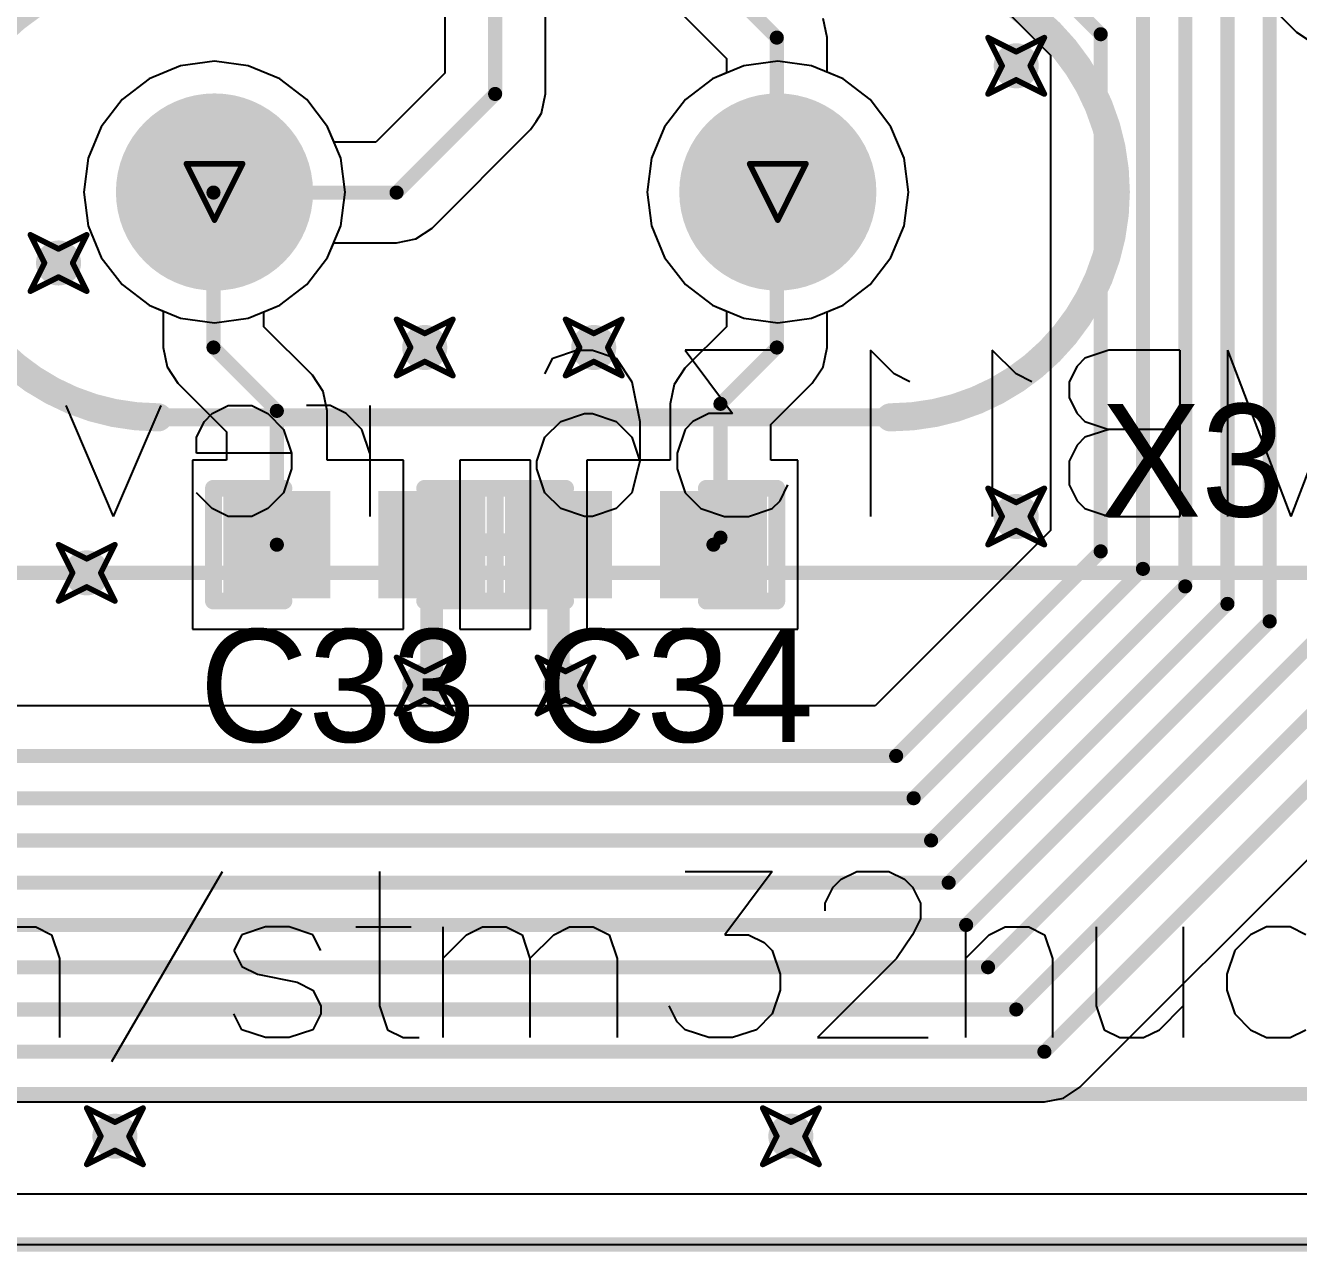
# Model space of a CAD drawing. Header units: millimetres. Extents: x 2.26 to 6.57, y 1.2 to 4.64.
# Drawn here: x 3.5165 to 3.9685, y 1.2022 to 1.6375 of the extents above; entities that cross this region are included whole.
import ezdxf

# ---------------------------------------------------------------- set-up
doc = ezdxf.new("R2010")
doc.units = ezdxf.units.MM
doc.header["$MEASUREMENT"] = 0
for name, color, linetype in [('BottomLayer', 5, 'Continuous'), ('BottomOverlay', 54, 'Continuous'), ('BottomSolder', 6, 'Continuous'), ('DrillDrawing', 1, 'Continuous'), ('KeepOutLayer', 6, 'Continuous'), ('Mechanical1', 6, 'Continuous'), ('MultiLayer', 9, 'Continuous'), ('PadHoleLayer', 156, 'Continuous'), ('TopLayer', 1, 'Continuous'), ('TopOverlay', 2, 'Continuous'), ('TopPaste', 8, 'Continuous'), ('TopSolder', 216, 'Continuous'), ('ViaHoleLayer', 16, 'Continuous')]:
    doc.layers.add(name, color=color, linetype=linetype)

# ---------------------------------------------------------------- blocks, each defined once
blk = doc.blocks.new('0603C_77')
at = {"layer": 'TopLayer'}
for points in [[(-0.0125, 0.015), (-0.0425, 0.015), (-0.0125, -0.015), (-0.0425, -0.015)], [(0.0425, 0.015), (0.0125, 0.015), (0.0425, -0.015), (0.0125, -0.015)]]:
    blk.add_solid(points, dxfattribs=at)
at = {"layer": 'TopOverlay', "const_width": 0.006}
for points in [[(-0.025, 0.02), (-0.05, 0.02)], [(-0.05, 0.02), (-0.05, -0.02)], [(0.05, 0.02), (0.025, 0.02)], [(0.05, 0.02), (0.05, -0.02)], [(-0.025, -0.02), (-0.05, -0.02)], [(0.05, -0.02), (0.025, -0.02)]]:
    blk.add_lwpolyline(points, dxfattribs=at)
at = {"layer": 'TopOverlay', "const_width": 0.003}
for points in [[(-0.0515, 0.02, 1), (-0.0485, 0.02, 1)], [(-0.0515, 0.02, 1), (-0.0485, 0.02, 1)], [(-0.0265, 0.02, 1), (-0.0235, 0.02, 1)], [(0.0235, 0.02, 1), (0.0265, 0.02, 1)], [(0.0485, 0.02, 1), (0.0515, 0.02, 1)], [(0.0485, 0.02, 1), (0.0515, 0.02, 1)], [(-0.0515, -0.02, 1), (-0.0485, -0.02, 1)], [(-0.0515, -0.02, 1), (-0.0485, -0.02, 1)], [(-0.0265, -0.02, 1), (-0.0235, -0.02, 1)], [(0.0235, -0.02, 1), (0.0265, -0.02, 1)], [(0.0485, -0.02, 1), (0.0515, -0.02, 1)], [(0.0485, -0.02, 1), (0.0515, -0.02, 1)]]:
    blk.add_lwpolyline(points, format="xyb", close=True, dxfattribs=at)
at = {"layer": 'TopPaste'}
for points in [[(-0.0125, 0.015), (-0.0425, 0.015), (-0.0125, -0.015), (-0.0425, -0.015)], [(0.0425, 0.015), (0.0125, 0.015), (0.0425, -0.015), (0.0125, -0.015)]]:
    blk.add_solid(points, dxfattribs=at)
at = {"layer": 'TopSolder'}
for points in [[(-0.0085, 0.019), (-0.0465, 0.019), (-0.0085, -0.019), (-0.0465, -0.019)], [(0.0465, 0.019), (0.0085, 0.019), (0.0465, -0.019), (0.0085, -0.019)]]:
    blk.add_solid(points, dxfattribs=at)
blk = doc.blocks.new('0603C_78')
at = {"layer": 'TopLayer'}
for points in [[(-0.0125, 0.015), (-0.0425, 0.015), (-0.0125, -0.015), (-0.0425, -0.015)], [(0.0425, 0.015), (0.0125, 0.015), (0.0425, -0.015), (0.0125, -0.015)]]:
    blk.add_solid(points, dxfattribs=at)
at = {"layer": 'TopOverlay', "const_width": 0.006}
for points in [[(-0.05, 0.02), (-0.025, 0.02)], [(-0.05, -0.02), (-0.05, 0.02)], [(0.025, 0.02), (0.05, 0.02)], [(0.05, -0.02), (0.05, 0.02)], [(-0.05, -0.02), (-0.025, -0.02)], [(0.025, -0.02), (0.05, -0.02)]]:
    blk.add_lwpolyline(points, dxfattribs=at)
at = {"layer": 'TopOverlay', "const_width": 0.003}
for points in [[(-0.0515, 0.02, 1), (-0.0485, 0.02, 1)], [(-0.0515, 0.02, 1), (-0.0485, 0.02, 1)], [(-0.0265, 0.02, 1), (-0.0235, 0.02, 1)], [(0.0235, 0.02, 1), (0.0265, 0.02, 1)], [(0.0485, 0.02, 1), (0.0515, 0.02, 1)], [(0.0485, 0.02, 1), (0.0515, 0.02, 1)], [(-0.0515, -0.02, 1), (-0.0485, -0.02, 1)], [(-0.0515, -0.02, 1), (-0.0485, -0.02, 1)], [(-0.0265, -0.02, 1), (-0.0235, -0.02, 1)], [(0.0235, -0.02, 1), (0.0265, -0.02, 1)], [(0.0485, -0.02, 1), (0.0515, -0.02, 1)], [(0.0485, -0.02, 1), (0.0515, -0.02, 1)]]:
    blk.add_lwpolyline(points, format="xyb", close=True, dxfattribs=at)
at = {"layer": 'TopPaste'}
for points in [[(-0.0125, 0.015), (-0.0425, 0.015), (-0.0125, -0.015), (-0.0425, -0.015)], [(0.0425, 0.015), (0.0125, 0.015), (0.0425, -0.015), (0.0125, -0.015)]]:
    blk.add_solid(points, dxfattribs=at)
at = {"layer": 'TopSolder'}
for points in [[(-0.0085, 0.019), (-0.0465, 0.019), (-0.0085, -0.019), (-0.0465, -0.019)], [(0.0465, 0.019), (0.0085, 0.019), (0.0465, -0.019), (0.0085, -0.019)]]:
    blk.add_solid(points, dxfattribs=at)
blk = doc.blocks.new('XTAL1_116')
at = {"layer": 'BottomLayer', "const_width": 0.031}
for points in [[(-0.01586, -0.0002, 1), (0.01514, -0.0002, 1)], [(0.18414, -0.0002, 1), (0.21514, -0.0002, 1)]]:
    blk.add_lwpolyline(points, format="xyb", close=True, dxfattribs=at)
at = {"layer": 'BottomSolder', "const_width": 0.035}
for points in [[(-0.01786, -0.0002, 1), (0.01714, -0.0002, 1)], [(0.18214, -0.0002, 1), (0.21714, -0.0002, 1)]]:
    blk.add_lwpolyline(points, format="xyb", close=True, dxfattribs=at)
at = {"layer": 'MultiLayer', "const_width": 0.031}
for points in [[(-0.01586, -0.0002, 1), (0.01514, -0.0002, 1)], [(0.18414, -0.0002, 1), (0.21514, -0.0002, 1)]]:
    blk.add_lwpolyline(points, format="xyb", close=True, dxfattribs=at)
at = {"layer": 'PadHoleLayer', "const_width": 0.014}
for points in [[(-0.00736, -0.0002, 1), (0.00664, -0.0002, 1)], [(0.19264, -0.0002, 1), (0.20664, -0.0002, 1)]]:
    blk.add_lwpolyline(points, format="xyb", close=True, dxfattribs=at)
at = {"layer": 'TopLayer', "const_width": 0.031}
for points in [[(-0.01586, -0.0002, 1), (0.01514, -0.0002, 1)], [(0.18414, -0.0002, 1), (0.21514, -0.0002, 1)]]:
    blk.add_lwpolyline(points, format="xyb", close=True, dxfattribs=at)
at = {"layer": 'TopOverlay', "const_width": 0.01}
for points in [[(-0.04036, -0.0802, -1), (-0.04036, 0.0798)], [(0.21964, 0.0798, -1), (0.21964, -0.0802)]]:
    blk.add_lwpolyline(points, format="xyb", dxfattribs=at)
at = {"layer": 'TopOverlay'}
for points, const_width in [([(-0.04286, 0.0798, 1), (-0.03786, 0.0798, 1)], 0.005), ([(-0.04194, 0.0798, 1), (-0.03879, 0.0798, 1)], 0.00315), ([(0.21714, 0.0798, 1), (0.22214, 0.0798, 1)], 0.005), ([(0.21806, 0.0798, 1), (0.22121, 0.0798, 1)], 0.00315), ([(-0.04286, -0.0802, 1), (-0.03786, -0.0802, 1)], 0.005), ([(0.21714, -0.0802, 1), (0.22214, -0.0802, 1)], 0.005), ([(-0.04194, -0.0802, 1), (-0.03879, -0.0802, 1)], 0.00315), ([(0.21806, -0.0802, 1), (0.22121, -0.0802, 1)], 0.00315)]:
    blk.add_lwpolyline(points, format="xyb", close=True, dxfattribs=dict(at, const_width=const_width))
at = {"layer": 'TopOverlay', "const_width": 0.0063}
for points in [[(0.21964, 0.0798), (-0.04036, 0.0798)], [(0.21964, -0.0802), (-0.04036, -0.0802)]]:
    blk.add_lwpolyline(points, dxfattribs=at)
at = {"layer": 'TopSolder', "const_width": 0.035}
for points in [[(-0.01786, -0.0002, 1), (0.01714, -0.0002, 1)], [(0.18214, -0.0002, 1), (0.21714, -0.0002, 1)]]:
    blk.add_lwpolyline(points, format="xyb", close=True, dxfattribs=at)

msp = doc.modelspace()

# ---------------------------------------------------------------- linework, layer by layer
at = {"layer": 'BottomLayer'}
for p, q in [((3.92521, 1.67766), (3.96774, 1.63513)), ((3.96774, 1.63513), (3.97601, 1.6296)), ((3.57162, 1.62316), (3.56043, 1.61853)), ((3.58363, 1.62474), (3.57162, 1.62316)), ((3.59564, 1.62316), (3.58363, 1.62474)), ((3.60683, 1.61853), (3.59564, 1.62316)), ((3.77162, 1.62316), (3.76043, 1.61853)), ((3.78363, 1.62474), (3.77162, 1.62316)), ((3.79564, 1.62316), (3.78363, 1.62474)), ((3.80683, 1.61853), (3.79564, 1.62316)), ((3.56043, 1.61853), (3.55082, 1.61115)), ((3.61644, 1.61115), (3.60683, 1.61853)), ((3.76043, 1.61853), (3.75082, 1.61115)), ((3.81644, 1.61115), (3.80683, 1.61853)), ((3.55082, 1.61115), (3.54345, 1.60154)), ((3.62381, 1.60154), (3.61644, 1.61115)), ((3.75082, 1.61115), (3.74345, 1.60154)), ((3.82381, 1.60154), (3.81644, 1.61115)), ((3.54345, 1.60154), (3.53881, 1.59035)), ((3.62845, 1.59035), (3.62381, 1.60154)), ((3.74345, 1.60154), (3.73881, 1.59035)), ((3.82845, 1.59035), (3.82381, 1.60154)), ((3.53881, 1.59035), (3.53723, 1.57835)), ((3.63003, 1.57835), (3.62845, 1.59035)), ((3.73881, 1.59035), (3.73723, 1.57835)), ((3.83003, 1.57835), (3.82845, 1.59035)), ((3.53723, 1.57835), (3.53881, 1.56634)), ((3.62845, 1.56634), (3.63003, 1.57835)), ((3.73723, 1.57835), (3.73881, 1.56634)), ((3.82845, 1.56634), (3.83003, 1.57835)), ((3.53881, 1.56634), (3.54345, 1.55515)), ((3.62381, 1.55515), (3.62845, 1.56634)), ((3.73881, 1.56634), (3.74345, 1.55515)), ((3.82381, 1.55515), (3.82845, 1.56634)), ((3.54345, 1.55515), (3.55082, 1.54554)), ((3.61644, 1.54554), (3.62381, 1.55515)), ((3.74345, 1.55515), (3.75082, 1.54554)), ((3.81644, 1.54554), (3.82381, 1.55515)), ((3.55082, 1.54554), (3.56043, 1.53817)), ((3.60683, 1.53817), (3.61644, 1.54554)), ((3.75082, 1.54554), (3.76043, 1.53817)), ((3.80683, 1.53817), (3.81644, 1.54554)), ((3.56043, 1.53817), (3.57162, 1.53353)), ((3.59564, 1.53353), (3.60683, 1.53817)), ((3.76043, 1.53817), (3.77162, 1.53353)), ((3.79564, 1.53353), (3.80683, 1.53817)), ((3.57162, 1.53353), (3.58363, 1.53195)), ((3.58363, 1.53195), (3.59564, 1.53353)), ((3.77162, 1.53353), (3.78363, 1.53195)), ((3.78363, 1.53195), (3.79564, 1.53353)), ((4.1882, 1.22257), (3.0192, 1.22257))]:
    msp.add_line(p, q, dxfattribs=at)
at = {"layer": 'BottomLayer', "const_width": 0.008}
for points in [[(3.86427, 1.62315, 1), (3.87227, 1.62315, 1)], [(3.52427, 1.55315, 1), (3.53227, 1.55315, 1)], [(3.65427, 1.52315, 1), (3.66227, 1.52315, 1)], [(3.71427, 1.52315, 1), (3.72227, 1.52315, 1)], [(3.86427, 1.46315, 1), (3.87227, 1.46315, 1)], [(3.53427, 1.44315, 1), (3.54227, 1.44315, 1)], [(3.65427, 1.40315, 1), (3.66227, 1.40315, 1)], [(3.70427, 1.40315, 1), (3.71227, 1.40315, 1)], [(3.54427, 1.24315, 1), (3.55227, 1.24315, 1)], [(3.78427, 1.24315, 1), (3.79227, 1.24315, 1)]]:
    msp.add_lwpolyline(points, format="xyb", close=True, dxfattribs=at)
at = {"layer": 'BottomOverlay'}
for p, q in [((3.70093, 1.51376), (3.70374, 1.51938)), ((3.70374, 1.51938), (3.71217, 1.52219)), ((3.71217, 1.52219), (3.7178, 1.52219)), ((3.7178, 1.52219), (3.72623, 1.51938)), ((3.72623, 1.51938), (3.73185, 1.51095)), ((3.78162, 1.52219), (3.75069, 1.52219)), ((3.75069, 1.52219), (3.76756, 1.4997)), ((3.82492, 1.51376), (3.81648, 1.52219)), ((3.81648, 1.52219), (3.81648, 1.46315)), ((3.86821, 1.51376), (3.85978, 1.52219)), ((3.85978, 1.52219), (3.85978, 1.46315)), ((3.89268, 1.51938), (3.88986, 1.51657)), ((3.90111, 1.52219), (3.89268, 1.51938)), ((3.92641, 1.52219), (3.90111, 1.52219)), ((3.92641, 1.52219), (3.92641, 1.46315)), ((3.94328, 1.52219), (3.96578, 1.46315)), ((3.94328, 1.52219), (3.94328, 1.46315)), ((3.98827, 1.52219), (3.96578, 1.46315)), ((3.88986, 1.51657), (3.88705, 1.51095)), ((3.73185, 1.51095), (3.73467, 1.49689)), ((3.83054, 1.51095), (3.82492, 1.51376)), ((3.87384, 1.51095), (3.86821, 1.51376)), ((3.88705, 1.51095), (3.88705, 1.50532)), ((3.88705, 1.50532), (3.88986, 1.4997)), ((3.53083, 1.50251), (3.5477, 1.46315)), ((3.56457, 1.50251), (3.5477, 1.46315)), ((3.58284, 1.4997), (3.58847, 1.50251)), ((3.58847, 1.50251), (3.5969, 1.50251)), ((3.5969, 1.50251), (3.60252, 1.4997)), ((3.62473, 1.50251), (3.6163, 1.50251)), ((3.63036, 1.4997), (3.62473, 1.50251)), ((3.63879, 1.50251), (3.63879, 1.46315)), ((3.57722, 1.49127), (3.58003, 1.49689)), ((3.58003, 1.49689), (3.58284, 1.4997)), ((3.60252, 1.4997), (3.60815, 1.49408)), ((3.63598, 1.49408), (3.63036, 1.4997)), ((3.70093, 1.49127), (3.70655, 1.49689)), ((3.70655, 1.49689), (3.71499, 1.4997)), ((3.71499, 1.4997), (3.7178, 1.4997)), ((3.7178, 1.4997), (3.72623, 1.49689)), ((3.72623, 1.49689), (3.73185, 1.49127)), ((3.73467, 1.49689), (3.73467, 1.48283)), ((3.7535, 1.49689), (3.75069, 1.49408)), ((3.75913, 1.4997), (3.7535, 1.49689)), ((3.76756, 1.4997), (3.75913, 1.4997)), ((3.88986, 1.4997), (3.89268, 1.49689)), ((3.89268, 1.49689), (3.90111, 1.49408)), ((3.60815, 1.49408), (3.61096, 1.48564)), ((3.63879, 1.48564), (3.63598, 1.49408)), ((3.75069, 1.49408), (3.74788, 1.48564)), ((3.90111, 1.49408), (3.89268, 1.49127)), ((3.92641, 1.49408), (3.90111, 1.49408)), ((3.57722, 1.48564), (3.57722, 1.49127)), ((3.69812, 1.48283), (3.70093, 1.49127)), ((3.73185, 1.49127), (3.73467, 1.48283)), ((3.88986, 1.48845), (3.88705, 1.48283)), ((3.89268, 1.49127), (3.88986, 1.48845)), ((3.61096, 1.48564), (3.57722, 1.48564)), ((3.61096, 1.48564), (3.61096, 1.48002)), ((3.69812, 1.48002), (3.69812, 1.48283)), ((3.73467, 1.48283), (3.73185, 1.47158)), ((3.74788, 1.48564), (3.74788, 1.48002)), ((3.88705, 1.48283), (3.88705, 1.4744)), ((3.61096, 1.48002), (3.60815, 1.47158)), ((3.70093, 1.47158), (3.69812, 1.48002)), ((3.74788, 1.48002), (3.75069, 1.47158)), ((3.78443, 1.46877), (3.78724, 1.4744)), ((3.88705, 1.4744), (3.88986, 1.46877)), ((3.58284, 1.46596), (3.57722, 1.47158)), ((3.60815, 1.47158), (3.60252, 1.46596)), ((3.70655, 1.46596), (3.70093, 1.47158)), ((3.73185, 1.47158), (3.72623, 1.46596)), ((3.75069, 1.47158), (3.75632, 1.46596)), ((3.58847, 1.46315), (3.58284, 1.46596)), ((3.60252, 1.46596), (3.5969, 1.46315)), ((3.71499, 1.46315), (3.70655, 1.46596)), ((3.72623, 1.46596), (3.7178, 1.46315)), ((3.75632, 1.46596), (3.76475, 1.46315)), ((3.77318, 1.46315), (3.78162, 1.46596)), ((3.78162, 1.46596), (3.78443, 1.46877)), ((3.88986, 1.46877), (3.89268, 1.46596)), ((3.89268, 1.46596), (3.90111, 1.46315)), ((3.5969, 1.46315), (3.58847, 1.46315)), ((3.7178, 1.46315), (3.71499, 1.46315)), ((3.76475, 1.46315), (3.77318, 1.46315)), ((3.90111, 1.46315), (3.92641, 1.46315))]:
    msp.add_line(p, q, dxfattribs=at)
at = {"layer": 'BottomOverlay', "const_width": 0.005}
for points in [[(3.29827, 1.44315), (3.99827, 1.44315)], [(3.29827, 1.25815), (3.99827, 1.25815)]]:
    msp.add_lwpolyline(points, dxfattribs=at)
at = {"layer": 'DrillDrawing', "const_width": 0.002}
for points in [[(3.85827, 1.63315), (3.86827, 1.62815)], [(3.85827, 1.63315), (3.86327, 1.62315)], [(3.86827, 1.62815), (3.87827, 1.63315)], [(3.87327, 1.62315), (3.87827, 1.63315)], [(3.85827, 1.61315), (3.86327, 1.62315)], [(3.87327, 1.62315), (3.87827, 1.61315)], [(3.85827, 1.61315), (3.86827, 1.61815)], [(3.86827, 1.61815), (3.87827, 1.61315)], [(3.57363, 1.58835), (3.59363, 1.58835)], [(3.57363, 1.58835), (3.58363, 1.56835)], [(3.58363, 1.56835), (3.59363, 1.58835)], [(3.77363, 1.58835), (3.79363, 1.58835)], [(3.77363, 1.58835), (3.78363, 1.56835)], [(3.78363, 1.56835), (3.79363, 1.58835)], [(3.51827, 1.56315), (3.52827, 1.55815)], [(3.51827, 1.56315), (3.52327, 1.55315)], [(3.52827, 1.55815), (3.53827, 1.56315)], [(3.53327, 1.55315), (3.53827, 1.56315)], [(3.51827, 1.54315), (3.52327, 1.55315)], [(3.53327, 1.55315), (3.53827, 1.54315)], [(3.51827, 1.54315), (3.52827, 1.54815)], [(3.52827, 1.54815), (3.53827, 1.54315)], [(3.64827, 1.53315), (3.65827, 1.52815)], [(3.64827, 1.53315), (3.65327, 1.52315)], [(3.65827, 1.52815), (3.66827, 1.53315)], [(3.66327, 1.52315), (3.66827, 1.53315)], [(3.70827, 1.53315), (3.71827, 1.52815)], [(3.70827, 1.53315), (3.71327, 1.52315)], [(3.71827, 1.52815), (3.72827, 1.53315)], [(3.72327, 1.52315), (3.72827, 1.53315)], [(3.64827, 1.51315), (3.65327, 1.52315)], [(3.66327, 1.52315), (3.66827, 1.51315)], [(3.70827, 1.51315), (3.71327, 1.52315)], [(3.72327, 1.52315), (3.72827, 1.51315)], [(3.64827, 1.51315), (3.65827, 1.51815)], [(3.65827, 1.51815), (3.66827, 1.51315)], [(3.70827, 1.51315), (3.71827, 1.51815)], [(3.71827, 1.51815), (3.72827, 1.51315)], [(3.85827, 1.47315), (3.86827, 1.46815)], [(3.85827, 1.47315), (3.86327, 1.46315)], [(3.86827, 1.46815), (3.87827, 1.47315)], [(3.87327, 1.46315), (3.87827, 1.47315)], [(3.85827, 1.45315), (3.86327, 1.46315)], [(3.87327, 1.46315), (3.87827, 1.45315)], [(3.85827, 1.45315), (3.86827, 1.45815)], [(3.86827, 1.45815), (3.87827, 1.45315)], [(3.52827, 1.45315), (3.53827, 1.44815)], [(3.52827, 1.45315), (3.53327, 1.44315)], [(3.53827, 1.44815), (3.54827, 1.45315)], [(3.54327, 1.44315), (3.54827, 1.45315)], [(3.52827, 1.43315), (3.53327, 1.44315)], [(3.54327, 1.44315), (3.54827, 1.43315)], [(3.52827, 1.43315), (3.53827, 1.43815)], [(3.53827, 1.43815), (3.54827, 1.43315)], [(3.64827, 1.41315), (3.65827, 1.40815)], [(3.64827, 1.41315), (3.65327, 1.40315)], [(3.65827, 1.40815), (3.66827, 1.41315)], [(3.66327, 1.40315), (3.66827, 1.41315)], [(3.69827, 1.41315), (3.70827, 1.40815)], [(3.69827, 1.41315), (3.70327, 1.40315)], [(3.70827, 1.40815), (3.71827, 1.41315)], [(3.71327, 1.40315), (3.71827, 1.41315)], [(3.64827, 1.39315), (3.65327, 1.40315)], [(3.66327, 1.40315), (3.66827, 1.39315)], [(3.69827, 1.39315), (3.70327, 1.40315)], [(3.71327, 1.40315), (3.71827, 1.39315)], [(3.64827, 1.39315), (3.65827, 1.39815)], [(3.65827, 1.39815), (3.66827, 1.39315)], [(3.69827, 1.39315), (3.70827, 1.39815)], [(3.70827, 1.39815), (3.71827, 1.39315)], [(3.53827, 1.25315), (3.54827, 1.24815)], [(3.53827, 1.25315), (3.54327, 1.24315)], [(3.54827, 1.24815), (3.55827, 1.25315)], [(3.55327, 1.24315), (3.55827, 1.25315)], [(3.77827, 1.25315), (3.78827, 1.24815)], [(3.77827, 1.25315), (3.78327, 1.24315)], [(3.78827, 1.24815), (3.79827, 1.25315)], [(3.79327, 1.24315), (3.79827, 1.25315)], [(3.53827, 1.23315), (3.54327, 1.24315)], [(3.55327, 1.24315), (3.55827, 1.23315)], [(3.77827, 1.23315), (3.78327, 1.24315)], [(3.79327, 1.24315), (3.79827, 1.23315)], [(3.53827, 1.23315), (3.54827, 1.23815)], [(3.54827, 1.23815), (3.55827, 1.23315)], [(3.77827, 1.23315), (3.78827, 1.23815)], [(3.78827, 1.23815), (3.79827, 1.23315)]]:
    msp.add_lwpolyline(points, dxfattribs=at)
at = {"layer": 'DrillDrawing', "const_width": 0.001}
for points in [[(3.85777, 1.63315, 1), (3.85877, 1.63315, 1)], [(3.85777, 1.63315, 1), (3.85877, 1.63315, 1)], [(3.87777, 1.63315, 1), (3.87877, 1.63315, 1)], [(3.87777, 1.63315, 1), (3.87877, 1.63315, 1)], [(3.86777, 1.62815, 1), (3.86877, 1.62815, 1)], [(3.86777, 1.62815, 1), (3.86877, 1.62815, 1)], [(3.86277, 1.62315, 1), (3.86377, 1.62315, 1)], [(3.86277, 1.62315, 1), (3.86377, 1.62315, 1)], [(3.87277, 1.62315, 1), (3.87377, 1.62315, 1)], [(3.87277, 1.62315, 1), (3.87377, 1.62315, 1)], [(3.86777, 1.61815, 1), (3.86877, 1.61815, 1)], [(3.86777, 1.61815, 1), (3.86877, 1.61815, 1)], [(3.85777, 1.61315, 1), (3.85877, 1.61315, 1)], [(3.85777, 1.61315, 1), (3.85877, 1.61315, 1)], [(3.87777, 1.61315, 1), (3.87877, 1.61315, 1)], [(3.87777, 1.61315, 1), (3.87877, 1.61315, 1)], [(3.57313, 1.58835, 1), (3.57413, 1.58835, 1)], [(3.57313, 1.58835, 1), (3.57413, 1.58835, 1)], [(3.59313, 1.58835, 1), (3.59413, 1.58835, 1)], [(3.59313, 1.58835, 1), (3.59413, 1.58835, 1)], [(3.77313, 1.58835, 1), (3.77413, 1.58835, 1)], [(3.77313, 1.58835, 1), (3.77413, 1.58835, 1)], [(3.79313, 1.58835, 1), (3.79413, 1.58835, 1)], [(3.79313, 1.58835, 1), (3.79413, 1.58835, 1)], [(3.58313, 1.56835, 1), (3.58413, 1.56835, 1)], [(3.58313, 1.56835, 1), (3.58413, 1.56835, 1)], [(3.78313, 1.56835, 1), (3.78413, 1.56835, 1)], [(3.78313, 1.56835, 1), (3.78413, 1.56835, 1)], [(3.51777, 1.56315, 1), (3.51877, 1.56315, 1)], [(3.51777, 1.56315, 1), (3.51877, 1.56315, 1)], [(3.53777, 1.56315, 1), (3.53877, 1.56315, 1)], [(3.53777, 1.56315, 1), (3.53877, 1.56315, 1)], [(3.52777, 1.55815, 1), (3.52877, 1.55815, 1)], [(3.52777, 1.55815, 1), (3.52877, 1.55815, 1)], [(3.52277, 1.55315, 1), (3.52377, 1.55315, 1)], [(3.52277, 1.55315, 1), (3.52377, 1.55315, 1)], [(3.53277, 1.55315, 1), (3.53377, 1.55315, 1)], [(3.53277, 1.55315, 1), (3.53377, 1.55315, 1)], [(3.52777, 1.54815, 1), (3.52877, 1.54815, 1)], [(3.52777, 1.54815, 1), (3.52877, 1.54815, 1)], [(3.51777, 1.54315, 1), (3.51877, 1.54315, 1)], [(3.51777, 1.54315, 1), (3.51877, 1.54315, 1)], [(3.53777, 1.54315, 1), (3.53877, 1.54315, 1)], [(3.53777, 1.54315, 1), (3.53877, 1.54315, 1)], [(3.64777, 1.53315, 1), (3.64877, 1.53315, 1)], [(3.64777, 1.53315, 1), (3.64877, 1.53315, 1)], [(3.66777, 1.53315, 1), (3.66877, 1.53315, 1)], [(3.66777, 1.53315, 1), (3.66877, 1.53315, 1)], [(3.70777, 1.53315, 1), (3.70877, 1.53315, 1)], [(3.70777, 1.53315, 1), (3.70877, 1.53315, 1)], [(3.72777, 1.53315, 1), (3.72877, 1.53315, 1)], [(3.72777, 1.53315, 1), (3.72877, 1.53315, 1)], [(3.65777, 1.52815, 1), (3.65877, 1.52815, 1)], [(3.65777, 1.52815, 1), (3.65877, 1.52815, 1)], [(3.71777, 1.52815, 1), (3.71877, 1.52815, 1)], [(3.71777, 1.52815, 1), (3.71877, 1.52815, 1)], [(3.65277, 1.52315, 1), (3.65377, 1.52315, 1)], [(3.65277, 1.52315, 1), (3.65377, 1.52315, 1)], [(3.66277, 1.52315, 1), (3.66377, 1.52315, 1)], [(3.66277, 1.52315, 1), (3.66377, 1.52315, 1)], [(3.71277, 1.52315, 1), (3.71377, 1.52315, 1)], [(3.71277, 1.52315, 1), (3.71377, 1.52315, 1)], [(3.72277, 1.52315, 1), (3.72377, 1.52315, 1)], [(3.72277, 1.52315, 1), (3.72377, 1.52315, 1)], [(3.65777, 1.51815, 1), (3.65877, 1.51815, 1)], [(3.65777, 1.51815, 1), (3.65877, 1.51815, 1)], [(3.71777, 1.51815, 1), (3.71877, 1.51815, 1)], [(3.71777, 1.51815, 1), (3.71877, 1.51815, 1)], [(3.64777, 1.51315, 1), (3.64877, 1.51315, 1)], [(3.64777, 1.51315, 1), (3.64877, 1.51315, 1)], [(3.66777, 1.51315, 1), (3.66877, 1.51315, 1)], [(3.66777, 1.51315, 1), (3.66877, 1.51315, 1)], [(3.70777, 1.51315, 1), (3.70877, 1.51315, 1)], [(3.70777, 1.51315, 1), (3.70877, 1.51315, 1)], [(3.72777, 1.51315, 1), (3.72877, 1.51315, 1)], [(3.72777, 1.51315, 1), (3.72877, 1.51315, 1)], [(3.85777, 1.47315, 1), (3.85877, 1.47315, 1)], [(3.85777, 1.47315, 1), (3.85877, 1.47315, 1)], [(3.87777, 1.47315, 1), (3.87877, 1.47315, 1)], [(3.87777, 1.47315, 1), (3.87877, 1.47315, 1)], [(3.86777, 1.46815, 1), (3.86877, 1.46815, 1)], [(3.86777, 1.46815, 1), (3.86877, 1.46815, 1)], [(3.86277, 1.46315, 1), (3.86377, 1.46315, 1)], [(3.86277, 1.46315, 1), (3.86377, 1.46315, 1)], [(3.87277, 1.46315, 1), (3.87377, 1.46315, 1)], [(3.87277, 1.46315, 1), (3.87377, 1.46315, 1)], [(3.86777, 1.45815, 1), (3.86877, 1.45815, 1)], [(3.86777, 1.45815, 1), (3.86877, 1.45815, 1)], [(3.52777, 1.45315, 1), (3.52877, 1.45315, 1)], [(3.52777, 1.45315, 1), (3.52877, 1.45315, 1)], [(3.54777, 1.45315, 1), (3.54877, 1.45315, 1)], [(3.54777, 1.45315, 1), (3.54877, 1.45315, 1)], [(3.85777, 1.45315, 1), (3.85877, 1.45315, 1)], [(3.85777, 1.45315, 1), (3.85877, 1.45315, 1)], [(3.87777, 1.45315, 1), (3.87877, 1.45315, 1)], [(3.87777, 1.45315, 1), (3.87877, 1.45315, 1)], [(3.53777, 1.44815, 1), (3.53877, 1.44815, 1)], [(3.53777, 1.44815, 1), (3.53877, 1.44815, 1)], [(3.53277, 1.44315, 1), (3.53377, 1.44315, 1)], [(3.53277, 1.44315, 1), (3.53377, 1.44315, 1)], [(3.54277, 1.44315, 1), (3.54377, 1.44315, 1)], [(3.54277, 1.44315, 1), (3.54377, 1.44315, 1)], [(3.53777, 1.43815, 1), (3.53877, 1.43815, 1)], [(3.53777, 1.43815, 1), (3.53877, 1.43815, 1)], [(3.52777, 1.43315, 1), (3.52877, 1.43315, 1)], [(3.52777, 1.43315, 1), (3.52877, 1.43315, 1)], [(3.54777, 1.43315, 1), (3.54877, 1.43315, 1)], [(3.54777, 1.43315, 1), (3.54877, 1.43315, 1)], [(3.64777, 1.41315, 1), (3.64877, 1.41315, 1)], [(3.64777, 1.41315, 1), (3.64877, 1.41315, 1)], [(3.66777, 1.41315, 1), (3.66877, 1.41315, 1)], [(3.66777, 1.41315, 1), (3.66877, 1.41315, 1)], [(3.69777, 1.41315, 1), (3.69877, 1.41315, 1)], [(3.69777, 1.41315, 1), (3.69877, 1.41315, 1)], [(3.71777, 1.41315, 1), (3.71877, 1.41315, 1)], [(3.71777, 1.41315, 1), (3.71877, 1.41315, 1)], [(3.65777, 1.40815, 1), (3.65877, 1.40815, 1)], [(3.65777, 1.40815, 1), (3.65877, 1.40815, 1)], [(3.70777, 1.40815, 1), (3.70877, 1.40815, 1)], [(3.70777, 1.40815, 1), (3.70877, 1.40815, 1)], [(3.65277, 1.40315, 1), (3.65377, 1.40315, 1)], [(3.65277, 1.40315, 1), (3.65377, 1.40315, 1)], [(3.66277, 1.40315, 1), (3.66377, 1.40315, 1)], [(3.66277, 1.40315, 1), (3.66377, 1.40315, 1)], [(3.70277, 1.40315, 1), (3.70377, 1.40315, 1)], [(3.70277, 1.40315, 1), (3.70377, 1.40315, 1)], [(3.71277, 1.40315, 1), (3.71377, 1.40315, 1)], [(3.71277, 1.40315, 1), (3.71377, 1.40315, 1)], [(3.65777, 1.39815, 1), (3.65877, 1.39815, 1)], [(3.65777, 1.39815, 1), (3.65877, 1.39815, 1)], [(3.70777, 1.39815, 1), (3.70877, 1.39815, 1)], [(3.70777, 1.39815, 1), (3.70877, 1.39815, 1)], [(3.64777, 1.39315, 1), (3.64877, 1.39315, 1)], [(3.64777, 1.39315, 1), (3.64877, 1.39315, 1)], [(3.66777, 1.39315, 1), (3.66877, 1.39315, 1)], [(3.66777, 1.39315, 1), (3.66877, 1.39315, 1)], [(3.69777, 1.39315, 1), (3.69877, 1.39315, 1)], [(3.69777, 1.39315, 1), (3.69877, 1.39315, 1)], [(3.71777, 1.39315, 1), (3.71877, 1.39315, 1)], [(3.71777, 1.39315, 1), (3.71877, 1.39315, 1)], [(3.53777, 1.25315, 1), (3.53877, 1.25315, 1)], [(3.53777, 1.25315, 1), (3.53877, 1.25315, 1)], [(3.55777, 1.25315, 1), (3.55877, 1.25315, 1)], [(3.55777, 1.25315, 1), (3.55877, 1.25315, 1)], [(3.77777, 1.25315, 1), (3.77877, 1.25315, 1)], [(3.77777, 1.25315, 1), (3.77877, 1.25315, 1)], [(3.79777, 1.25315, 1), (3.79877, 1.25315, 1)], [(3.79777, 1.25315, 1), (3.79877, 1.25315, 1)], [(3.54777, 1.24815, 1), (3.54877, 1.24815, 1)], [(3.54777, 1.24815, 1), (3.54877, 1.24815, 1)], [(3.78777, 1.24815, 1), (3.78877, 1.24815, 1)], [(3.78777, 1.24815, 1), (3.78877, 1.24815, 1)], [(3.54277, 1.24315, 1), (3.54377, 1.24315, 1)], [(3.54277, 1.24315, 1), (3.54377, 1.24315, 1)], [(3.55277, 1.24315, 1), (3.55377, 1.24315, 1)], [(3.55277, 1.24315, 1), (3.55377, 1.24315, 1)], [(3.78277, 1.24315, 1), (3.78377, 1.24315, 1)], [(3.78277, 1.24315, 1), (3.78377, 1.24315, 1)], [(3.79277, 1.24315, 1), (3.79377, 1.24315, 1)], [(3.79277, 1.24315, 1), (3.79377, 1.24315, 1)], [(3.54777, 1.23815, 1), (3.54877, 1.23815, 1)], [(3.54777, 1.23815, 1), (3.54877, 1.23815, 1)], [(3.78777, 1.23815, 1), (3.78877, 1.23815, 1)], [(3.78777, 1.23815, 1), (3.78877, 1.23815, 1)], [(3.53777, 1.23315, 1), (3.53877, 1.23315, 1)], [(3.53777, 1.23315, 1), (3.53877, 1.23315, 1)], [(3.55777, 1.23315, 1), (3.55877, 1.23315, 1)], [(3.55777, 1.23315, 1), (3.55877, 1.23315, 1)], [(3.77777, 1.23315, 1), (3.77877, 1.23315, 1)], [(3.77777, 1.23315, 1), (3.77877, 1.23315, 1)], [(3.79777, 1.23315, 1), (3.79877, 1.23315, 1)], [(3.79777, 1.23315, 1), (3.79877, 1.23315, 1)]]:
    msp.add_lwpolyline(points, format="xyb", close=True, dxfattribs=at)
at = {"layer": 'KeepOutLayer', "const_width": 0.005}
msp.add_lwpolyline([(3.01181, 1.20472), (4.31102, 1.20472)], dxfattribs=at)
at = {"layer": 'Mechanical1'}
msp.add_line((3.01181, 1.20472), (4.31102, 1.20472), dxfattribs=at)
at = {"layer": 'MultiLayer', "const_width": 0.008}
for points in [[(3.86427, 1.62315, 1), (3.87227, 1.62315, 1)], [(3.52427, 1.55315, 1), (3.53227, 1.55315, 1)], [(3.65427, 1.52315, 1), (3.66227, 1.52315, 1)], [(3.71427, 1.52315, 1), (3.72227, 1.52315, 1)], [(3.86427, 1.46315, 1), (3.87227, 1.46315, 1)], [(3.53427, 1.44315, 1), (3.54227, 1.44315, 1)], [(3.65427, 1.40315, 1), (3.66227, 1.40315, 1)], [(3.70427, 1.40315, 1), (3.71227, 1.40315, 1)], [(3.54427, 1.24315, 1), (3.55227, 1.24315, 1)], [(3.78427, 1.24315, 1), (3.79227, 1.24315, 1)]]:
    msp.add_lwpolyline(points, format="xyb", close=True, dxfattribs=at)
at = {"layer": 'TopLayer'}
for p, q in [((3.77532, 1.73208), (3.88042, 1.62697)), ((3.66542, 1.69565), (3.66542, 1.62054)), ((3.70111, 1.61315), (3.70111, 1.69565)), ((3.72065, 1.67053), (3.76542, 1.62576)), ((3.80111, 1.63315), (3.79975, 1.63998)), ((3.80111, 1.6209), (3.80111, 1.63315)), ((3.80111, 1.63315), (3.80111, 1.63315)), ((3.57162, 1.62316), (3.56043, 1.61853)), ((3.58363, 1.62474), (3.57162, 1.62316)), ((3.59564, 1.62316), (3.58363, 1.62474)), ((3.60683, 1.61853), (3.59564, 1.62316)), ((3.76542, 1.62576), (3.76542, 1.6206)), ((3.88042, 1.62697), (3.88042, 1.45817)), ((3.56043, 1.61853), (3.55082, 1.61115)), ((3.61644, 1.61115), (3.60683, 1.61853)), ((3.66542, 1.62054), (3.64088, 1.59599)), ((3.76043, 1.61853), (3.75082, 1.61115)), ((3.76542, 1.6206), (3.76043, 1.61853)), ((3.80683, 1.61853), (3.80111, 1.6209)), ((3.81644, 1.61115), (3.80683, 1.61853)), ((3.55082, 1.61115), (3.54345, 1.60154)), ((3.62381, 1.60154), (3.61644, 1.61115)), ((3.69975, 1.60632), (3.70111, 1.61315)), ((3.70111, 1.61315), (3.70111, 1.61315)), ((3.75082, 1.61115), (3.74345, 1.60154)), ((3.82381, 1.60154), (3.81644, 1.61115)), ((3.69782, 1.60343), (3.69975, 1.60632)), ((3.54345, 1.60154), (3.53881, 1.59035)), ((3.62611, 1.59599), (3.62381, 1.60154)), ((3.66088, 1.56553), (3.69588, 1.60053)), ((3.69588, 1.60053), (3.69782, 1.60343)), ((3.69588, 1.60053), (3.69588, 1.60053)), ((3.74345, 1.60154), (3.73881, 1.59035)), ((3.82845, 1.59035), (3.82381, 1.60154)), ((3.64088, 1.59599), (3.62611, 1.59599)), ((3.53881, 1.59035), (3.53723, 1.57835)), ((3.73881, 1.59035), (3.73723, 1.57835)), ((3.83003, 1.57835), (3.82845, 1.59035)), ((3.53723, 1.57835), (3.53881, 1.56634)), ((3.73723, 1.57835), (3.73881, 1.56634)), ((3.82845, 1.56634), (3.83003, 1.57835)), ((3.53881, 1.56634), (3.54345, 1.55515)), ((3.6551, 1.56167), (3.66088, 1.56553)), ((3.73881, 1.56634), (3.74345, 1.55515)), ((3.82381, 1.55515), (3.82845, 1.56634)), ((3.62381, 1.55515), (3.62595, 1.56031)), ((3.62595, 1.56031), (3.64827, 1.56031)), ((3.64827, 1.56031), (3.6551, 1.56167)), ((3.54345, 1.55515), (3.55082, 1.54554)), ((3.61644, 1.54554), (3.62381, 1.55515)), ((3.74345, 1.55515), (3.75082, 1.54554)), ((3.81644, 1.54554), (3.82381, 1.55515)), ((3.55082, 1.54554), (3.56043, 1.53817)), ((3.60683, 1.53817), (3.61644, 1.54554)), ((3.75082, 1.54554), (3.76043, 1.53817)), ((3.80683, 1.53817), (3.81644, 1.54554)), ((3.56043, 1.53817), (3.56542, 1.5361)), ((3.60111, 1.5358), (3.60683, 1.53817)), ((3.76043, 1.53817), (3.76542, 1.5361)), ((3.80111, 1.5358), (3.80683, 1.53817)), ((3.56542, 1.5361), (3.56542, 1.52315)), ((3.60111, 1.53054), (3.60111, 1.5358)), ((3.76542, 1.5361), (3.76542, 1.53054)), ((3.80111, 1.52315), (3.80111, 1.5358)), ((3.61838, 1.51327), (3.60111, 1.53054)), ((3.76542, 1.53054), (3.75065, 1.51577)), ((3.56542, 1.52315), (3.56542, 1.52315)), ((3.56542, 1.52315), (3.56542, 1.52315)), ((3.56542, 1.52315), (3.56678, 1.51632)), ((3.79975, 1.51632), (3.80111, 1.52315)), ((3.80111, 1.52315), (3.80111, 1.52315)), ((3.56678, 1.51632), (3.57065, 1.51053)), ((3.75065, 1.51577), (3.74678, 1.50998)), ((3.79782, 1.51343), (3.79975, 1.51632)), ((3.57065, 1.51053), (3.58792, 1.49326)), ((3.62225, 1.50748), (3.61838, 1.51327)), ((3.74678, 1.50998), (3.74542, 1.50315)), ((3.78111, 1.49576), (3.79588, 1.51053)), ((3.79588, 1.51053), (3.79782, 1.51343)), ((3.79588, 1.51053), (3.79588, 1.51053)), ((3.62361, 1.50065), (3.62225, 1.50748)), ((3.62361, 1.48315), (3.62361, 1.50065)), ((3.62361, 1.50065), (3.62361, 1.50065)), ((3.62361, 1.50065), (3.62361, 1.50065)), ((3.62361, 1.50065), (3.62361, 1.50065)), ((3.62361, 1.50065), (3.62361, 1.50065)), ((3.62361, 1.50065), (3.62361, 1.50065)), ((3.74542, 1.50315), (3.74542, 1.48315)), ((3.58792, 1.49326), (3.58792, 1.48315)), ((3.78111, 1.48315), (3.78111, 1.49576)), ((3.58792, 1.48315), (3.57577, 1.48315)), ((3.57577, 1.48315), (3.57577, 1.42315)), ((3.65077, 1.48315), (3.62361, 1.48315)), ((3.65077, 1.45314), (3.65077, 1.48315)), ((3.69577, 1.48315), (3.67077, 1.48315)), ((3.67077, 1.48315), (3.67077, 1.45314)), ((3.69577, 1.45314), (3.69577, 1.48315)), ((3.74542, 1.48315), (3.71577, 1.48315)), ((3.71577, 1.48315), (3.71577, 1.45314)), ((3.79077, 1.48315), (3.78111, 1.48315)), ((3.79077, 1.42315), (3.79077, 1.48315)), ((3.88042, 1.45817), (3.81825, 1.39599)), ((3.65077, 1.42315), (3.65077, 1.45314)), ((3.67077, 1.45314), (3.67077, 1.42315)), ((3.69577, 1.42315), (3.69577, 1.45314)), ((3.71577, 1.45314), (3.71577, 1.42315)), ((3.57577, 1.42315), (3.65077, 1.42315)), ((3.67077, 1.42315), (3.69577, 1.42315)), ((3.71577, 1.42315), (3.79077, 1.42315)), ((3.81825, 1.39599), (3.49077, 1.39599)), ((3.89088, 1.26053), (4.01588, 1.38553)), ((3.87827, 1.25531), (3.8851, 1.25666)), ((3.8851, 1.25666), (3.89088, 1.26053)), ((3.14327, 1.25531), (3.87827, 1.25531)), ((4.1882, 1.22257), (3.0192, 1.22257))]:
    msp.add_line(p, q, dxfattribs=at)
for points, const_width in [([(3.95827, 1.42593), (3.95827, 1.81558)], 0.005), ([(3.94327, 1.43214), (3.94327, 1.80936)], 0.005), ([(3.92827, 1.43835), (3.92827, 1.80315)], 0.005), ([(3.78793, 1.7447), (3.89827, 1.63436)], 0.005), ([(3.68327, 1.61315), (3.68327, 1.72565)], 0.005), ([(3.73327, 1.68315), (3.78327, 1.63315)], 0.005), ([(3.91327, 1.44457), (3.91327, 1.64058)], 0.005), ([(3.89827, 1.45078), (3.89827, 1.63436)], 0.005), ([(3.78327, 1.52315), (3.78327, 1.63315)], 0.005), ([(3.64827, 1.57815), (3.68327, 1.61315)], 0.005), ([(3.58327, 1.57815), (3.64827, 1.57815)], 0.005), ([(3.58327, 1.52315), (3.58327, 1.57815)], 0.005), ([(3.58327, 1.52315), (3.60577, 1.50065)], 0.005), ([(3.76327, 1.50315), (3.78327, 1.52315)], 0.005), ([(3.76327, 1.45565), (3.76327, 1.50315)], 0.005), ([(3.60577, 1.45315), (3.60577, 1.50065)], 0.005), ([(3.66077, 1.45315), (3.70577, 1.45315)], 0.008), ([(3.66077, 1.40565), (3.66077, 1.45315)], 0.008), ([(3.70577, 1.40565), (3.70577, 1.45315)], 0.008), ([(3.76077, 1.45315), (3.76327, 1.45565)], 0.005), ([(3.82564, 1.37815), (3.89827, 1.45078)], 0.005), ([(3.83185, 1.36315), (3.91327, 1.44457)], 0.005), ([(3.83806, 1.34815), (3.92827, 1.43835)], 0.005), ([(3.84428, 1.33315), (3.94327, 1.43214)], 0.005), ([(3.85049, 1.31815), (3.95827, 1.42593)], 0.005), ([(3.85827, 1.30315), (3.97327, 1.41815)], 0.005), ([(3.86827, 1.28815), (3.98827, 1.40815)], 0.005), ([(3.65827, 1.40315), (3.66077, 1.40565)], 0.008), ([(3.70577, 1.40565), (3.70827, 1.40315)], 0.008), ([(3.87827, 1.27315), (4.00327, 1.39815)], 0.005), ([(3.22827, 1.37815), (3.82564, 1.37815)], 0.005), ([(3.21327, 1.36315), (3.83185, 1.36315)], 0.005), ([(3.19327, 1.34815), (3.83806, 1.34815)], 0.005), ([(3.18327, 1.33315), (3.84428, 1.33315)], 0.005), ([(3.17327, 1.31815), (3.85049, 1.31815)], 0.005), ([(3.16327, 1.30315), (3.85827, 1.30315)], 0.005), ([(3.15327, 1.28815), (3.86827, 1.28815)], 0.005), ([(3.14327, 1.27315), (3.87827, 1.27315)], 0.005)]:
    msp.add_lwpolyline(points, dxfattribs=dict(at, const_width=const_width))
for points, const_width in [([(3.89702, 1.63436, 1), (3.89952, 1.63436, 1)], 0.0025), ([(3.89702, 1.63436, 1), (3.89952, 1.63436, 1)], 0.0025), ([(3.78202, 1.63315, 1), (3.78452, 1.63315, 1)], 0.0025), ([(3.78202, 1.63315, 1), (3.78452, 1.63315, 1)], 0.0025), ([(3.86427, 1.62315, 1), (3.87227, 1.62315, 1)], 0.008), ([(3.68202, 1.61315, 1), (3.68452, 1.61315, 1)], 0.0025), ([(3.68202, 1.61315, 1), (3.68452, 1.61315, 1)], 0.0025), ([(3.58202, 1.57815, 1), (3.58452, 1.57815, 1)], 0.0025), ([(3.58202, 1.57815, 1), (3.58452, 1.57815, 1)], 0.0025), ([(3.64702, 1.57815, 1), (3.64952, 1.57815, 1)], 0.0025), ([(3.64702, 1.57815, 1), (3.64952, 1.57815, 1)], 0.0025), ([(3.52427, 1.55315, 1), (3.53227, 1.55315, 1)], 0.008), ([(3.65427, 1.52315, 1), (3.66227, 1.52315, 1)], 0.008), ([(3.71427, 1.52315, 1), (3.72227, 1.52315, 1)], 0.008), ([(3.58202, 1.52315, 1), (3.58452, 1.52315, 1)], 0.0025), ([(3.58202, 1.52315, 1), (3.58452, 1.52315, 1)], 0.0025), ([(3.78202, 1.52315, 1), (3.78452, 1.52315, 1)], 0.0025), ([(3.78202, 1.52315, 1), (3.78452, 1.52315, 1)], 0.0025), ([(3.76202, 1.50315, 1), (3.76452, 1.50315, 1)], 0.0025), ([(3.76202, 1.50315, 1), (3.76452, 1.50315, 1)], 0.0025), ([(3.60452, 1.50065, 1), (3.60702, 1.50065, 1)], 0.0025), ([(3.60452, 1.50065, 1), (3.60702, 1.50065, 1)], 0.0025), ([(3.86427, 1.46315, 1), (3.87227, 1.46315, 1)], 0.008), ([(3.60452, 1.45315, 1), (3.60702, 1.45315, 1)], 0.0025), ([(3.65877, 1.45315, 1), (3.66277, 1.45315, 1)], 0.004), ([(3.65877, 1.45315, 1), (3.66277, 1.45315, 1)], 0.004), ([(3.70377, 1.45315, 1), (3.70777, 1.45315, 1)], 0.004), ([(3.70377, 1.45315, 1), (3.70777, 1.45315, 1)], 0.004), ([(3.75952, 1.45315, 1), (3.76202, 1.45315, 1)], 0.0025), ([(3.76202, 1.45565, 1), (3.76452, 1.45565, 1)], 0.0025), ([(3.76202, 1.45565, 1), (3.76452, 1.45565, 1)], 0.0025), ([(3.53427, 1.44315, 1), (3.54227, 1.44315, 1)], 0.008), ([(3.89702, 1.45078, 1), (3.89952, 1.45078, 1)], 0.0025), ([(3.89702, 1.45078, 1), (3.89952, 1.45078, 1)], 0.0025), ([(3.91202, 1.44457, 1), (3.91452, 1.44457, 1)], 0.0025), ([(3.91202, 1.44457, 1), (3.91452, 1.44457, 1)], 0.0025), ([(3.92702, 1.43835, 1), (3.92952, 1.43835, 1)], 0.0025), ([(3.92702, 1.43835, 1), (3.92952, 1.43835, 1)], 0.0025), ([(3.94202, 1.43214, 1), (3.94452, 1.43214, 1)], 0.0025), ([(3.94202, 1.43214, 1), (3.94452, 1.43214, 1)], 0.0025), ([(3.95702, 1.42593, 1), (3.95952, 1.42593, 1)], 0.0025), ([(3.95702, 1.42593, 1), (3.95952, 1.42593, 1)], 0.0025), ([(3.65427, 1.40315, 1), (3.66227, 1.40315, 1)], 0.008), ([(3.70427, 1.40315, 1), (3.71227, 1.40315, 1)], 0.008), ([(3.65627, 1.40315, 1), (3.66027, 1.40315, 1)], 0.004), ([(3.65877, 1.40565, 1), (3.66277, 1.40565, 1)], 0.004), ([(3.65877, 1.40565, 1), (3.66277, 1.40565, 1)], 0.004), ([(3.70377, 1.40565, 1), (3.70777, 1.40565, 1)], 0.004), ([(3.70377, 1.40565, 1), (3.70777, 1.40565, 1)], 0.004), ([(3.70627, 1.40315, 1), (3.71027, 1.40315, 1)], 0.004), ([(3.82439, 1.37815, 1), (3.82689, 1.37815, 1)], 0.0025), ([(3.82439, 1.37815, 1), (3.82689, 1.37815, 1)], 0.0025), ([(3.8306, 1.36315, 1), (3.8331, 1.36315, 1)], 0.0025), ([(3.8306, 1.36315, 1), (3.8331, 1.36315, 1)], 0.0025), ([(3.83681, 1.34815, 1), (3.83931, 1.34815, 1)], 0.0025), ([(3.83681, 1.34815, 1), (3.83931, 1.34815, 1)], 0.0025), ([(3.84303, 1.33315, 1), (3.84553, 1.33315, 1)], 0.0025), ([(3.84303, 1.33315, 1), (3.84553, 1.33315, 1)], 0.0025), ([(3.84924, 1.31815, 1), (3.85174, 1.31815, 1)], 0.0025), ([(3.84924, 1.31815, 1), (3.85174, 1.31815, 1)], 0.0025), ([(3.85702, 1.30315, 1), (3.85952, 1.30315, 1)], 0.0025), ([(3.85702, 1.30315, 1), (3.85952, 1.30315, 1)], 0.0025), ([(3.86702, 1.28815, 1), (3.86952, 1.28815, 1)], 0.0025), ([(3.86702, 1.28815, 1), (3.86952, 1.28815, 1)], 0.0025), ([(3.87702, 1.27315, 1), (3.87952, 1.27315, 1)], 0.0025), ([(3.87702, 1.27315, 1), (3.87952, 1.27315, 1)], 0.0025), ([(3.54427, 1.24315, 1), (3.55227, 1.24315, 1)], 0.008), ([(3.78427, 1.24315, 1), (3.79227, 1.24315, 1)], 0.008)]:
    msp.add_lwpolyline(points, format="xyb", close=True, dxfattribs=dict(at, const_width=const_width))
at = {"layer": 'TopOverlay'}
for p, q in [((3.54717, 1.26971), (3.58653, 1.33719)), ((3.6422, 1.33719), (3.6422, 1.2894)), ((3.75073, 1.33719), (3.78166, 1.33719)), ((3.78166, 1.33719), (3.76479, 1.3147)), ((3.8033, 1.33157), (3.80612, 1.33438)), ((3.80612, 1.33438), (3.81174, 1.33719)), ((3.81174, 1.33719), (3.82299, 1.33719)), ((3.82299, 1.33719), (3.82861, 1.33438)), ((3.82861, 1.33438), (3.83142, 1.33157)), ((3.80049, 1.32595), (3.8033, 1.33157)), ((3.83142, 1.33157), (3.83423, 1.32595)), ((3.80049, 1.32313), (3.80049, 1.32595)), ((3.83423, 1.32595), (3.83423, 1.32032)), ((3.83423, 1.32032), (3.83142, 1.3147)), ((3.51175, 1.31751), (3.52018, 1.31751)), ((3.52018, 1.31751), (3.5258, 1.3147)), ((3.60172, 1.31751), (3.59328, 1.3147)), ((3.61015, 1.31751), (3.60172, 1.31751)), ((3.61859, 1.3147), (3.61015, 1.31751)), ((3.63377, 1.31751), (3.65345, 1.31751)), ((3.6647, 1.31751), (3.6647, 1.27815)), ((3.67313, 1.3147), (3.67875, 1.31751)), ((3.67875, 1.31751), (3.68719, 1.31751)), ((3.68719, 1.31751), (3.69281, 1.3147)), ((3.70406, 1.3147), (3.70968, 1.31751)), ((3.70968, 1.31751), (3.71811, 1.31751)), ((3.71811, 1.31751), (3.72374, 1.3147)), ((3.85026, 1.31751), (3.85026, 1.27815)), ((3.85869, 1.3147), (3.86431, 1.31751)), ((3.86431, 1.31751), (3.87275, 1.31751)), ((3.87275, 1.31751), (3.87837, 1.3147)), ((3.89665, 1.31751), (3.89665, 1.2894)), ((3.92757, 1.31751), (3.92757, 1.27815)), ((3.9571, 1.31751), (3.95147, 1.3147)), ((3.96553, 1.31751), (3.9571, 1.31751)), ((3.97115, 1.3147), (3.96553, 1.31751)), ((3.5258, 1.3147), (3.52862, 1.30627)), ((3.59328, 1.3147), (3.59047, 1.30908)), ((3.6214, 1.30908), (3.61859, 1.3147)), ((3.6647, 1.30627), (3.67313, 1.3147)), ((3.69281, 1.3147), (3.69562, 1.30627)), ((3.69562, 1.30627), (3.70406, 1.3147)), ((3.72374, 1.3147), (3.72655, 1.30627)), ((3.76479, 1.3147), (3.77322, 1.3147)), ((3.77322, 1.3147), (3.77884, 1.31189)), ((3.77884, 1.31189), (3.78166, 1.30908)), ((3.83142, 1.3147), (3.8258, 1.30627)), ((3.85026, 1.30627), (3.85869, 1.3147)), ((3.87837, 1.3147), (3.88118, 1.30627)), ((3.95147, 1.3147), (3.94585, 1.30908)), ((3.52862, 1.30627), (3.52862, 1.27815)), ((3.59047, 1.30908), (3.59328, 1.30345)), ((3.69562, 1.30627), (3.69562, 1.27815)), ((3.72655, 1.30627), (3.72655, 1.27815)), ((3.78166, 1.30908), (3.78447, 1.30064)), ((3.8258, 1.30627), (3.79768, 1.27815)), ((3.88118, 1.30627), (3.88118, 1.27815)), ((3.94585, 1.30908), (3.94304, 1.30064)), ((3.59328, 1.30345), (3.59891, 1.30064)), ((3.59891, 1.30064), (3.61296, 1.29783)), ((3.61296, 1.29783), (3.61859, 1.29502)), ((3.78447, 1.30064), (3.78447, 1.29502)), ((3.94304, 1.30064), (3.94304, 1.29502)), ((3.61859, 1.29502), (3.6214, 1.2894)), ((3.78447, 1.29502), (3.78166, 1.28658)), ((3.94304, 1.29502), (3.94585, 1.28658)), ((3.6214, 1.2894), (3.6214, 1.28658)), ((3.6422, 1.2894), (3.64501, 1.28096)), ((3.74792, 1.28377), (3.74511, 1.2894)), ((3.89665, 1.2894), (3.89946, 1.28096)), ((3.91914, 1.28096), (3.92757, 1.2894)), ((3.59328, 1.28096), (3.59047, 1.28658)), ((3.6214, 1.28658), (3.61859, 1.28096)), ((3.75073, 1.28096), (3.74792, 1.28377)), ((3.78166, 1.28658), (3.77603, 1.28096)), ((3.94585, 1.28658), (3.95147, 1.28096)), ((3.60172, 1.27815), (3.59328, 1.28096)), ((3.61859, 1.28096), (3.61015, 1.27815)), ((3.64501, 1.28096), (3.65064, 1.27815)), ((3.75916, 1.27815), (3.75073, 1.28096)), ((3.77603, 1.28096), (3.7676, 1.27815)), ((3.89946, 1.28096), (3.90508, 1.27815)), ((3.91352, 1.27815), (3.91914, 1.28096)), ((3.95147, 1.28096), (3.9571, 1.27815)), ((3.96553, 1.27815), (3.97115, 1.28096)), ((3.61015, 1.27815), (3.60172, 1.27815)), ((3.65064, 1.27815), (3.65626, 1.27815)), ((3.7676, 1.27815), (3.75916, 1.27815)), ((3.79768, 1.27815), (3.83704, 1.27815)), ((3.90508, 1.27815), (3.91352, 1.27815)), ((3.9571, 1.27815), (3.96553, 1.27815))]:
    msp.add_line(p, q, dxfattribs=at)
at = {"layer": 'ViaHoleLayer', "const_width": 0.004}
for points in [[(3.86627, 1.62315, 1), (3.87027, 1.62315, 1)], [(3.52627, 1.55315, 1), (3.53027, 1.55315, 1)], [(3.65627, 1.52315, 1), (3.66027, 1.52315, 1)], [(3.71627, 1.52315, 1), (3.72027, 1.52315, 1)], [(3.86627, 1.46315, 1), (3.87027, 1.46315, 1)], [(3.53627, 1.44315, 1), (3.54027, 1.44315, 1)], [(3.65627, 1.40315, 1), (3.66027, 1.40315, 1)], [(3.70627, 1.40315, 1), (3.71027, 1.40315, 1)], [(3.54627, 1.24315, 1), (3.55027, 1.24315, 1)], [(3.78627, 1.24315, 1), (3.79027, 1.24315, 1)]]:
    msp.add_lwpolyline(points, format="xyb", close=True, dxfattribs=at)

# ---------------------------------------------------------------- block references
for name, p, rotation in [('XTAL1_116', (3.78327, 1.57815), 180), ('0603C_77', (3.63327, 1.45315), 180), ('0603C_78', (3.73327, 1.45315), 360)]:
    msp.add_blockref(name, p, dxfattribs=dict(rotation=rotation))

# ---------------------------------------------------------------- texts
at = {"layer": 'TopOverlay'}
for s, p in [('X3', (3.89827, 1.46315)), ('C33', (3.57827, 1.38315)), ('C34', (3.69827, 1.38315))]:
    msp.add_text(s, height=0.04, dxfattribs=at).set_placement(p)

doc.saveas('drawing.dxf')
